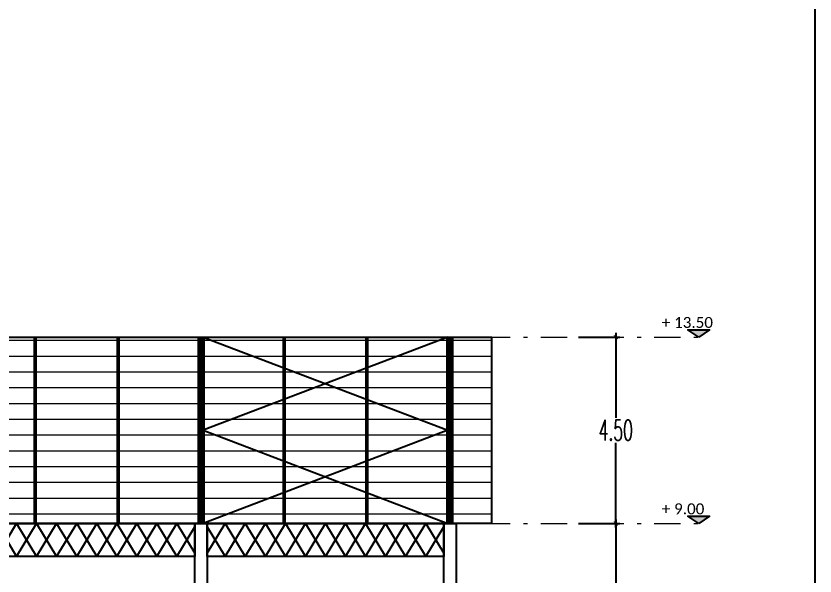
# Model space of a CAD drawing. Header units: millimetres. Extents: x 2175 to 3376, y 1504 to 1740.
# Drawn here: x 3204.92 to 3224.19, y 1621.56 to 1635.08 of the extents above; entities that cross this region are included whole.
import ezdxf

# ---------------------------------------------------------------- set-up
doc = ezdxf.new("R2010")
doc.units = ezdxf.units.MM
doc.linetypes.add('DASHDOT2', pattern=[12.7, 6.35, -3.175, 0, -3.175])
doc.linetypes.add('DASHED', pattern=[19.05, 12.7, -6.35])
for name, color, linetype in [('Atap', 3, 'Continuous'), ('dinding baru', 142, 'Continuous'), ('GR', 7, 'Continuous'), ('HELP', 251, 'Continuous'), ('KOP TEKS', 1, 'Continuous'), ('SUNGAI', 150, 'Continuous'), ('TEXT', 7, 'Continuous'), ('WF 150', 5, 'Continuous')]:
    doc.layers.add(name, color=color, linetype=linetype)
doc.layers.add('Garis Dim', color=131, linetype='DASHED', lineweight=9)
doc.layers.add('HAT', color=8, linetype='Continuous', lineweight=9)
doc.styles.add('-DIM2', font='simplex.shx', dxfattribs={"width": 0.55})
doc.styles.get("Standard").update_dxf_attribs({"font": 'arial.ttf'})
doc.dimstyles.new('DIMENSI MUSHOLLAH', dxfattribs={"dimtxt": 0.5, "dimasz": 0.1, "dimexe": 0.1, "dimexo": 0.1, "dimgap": 0.05, "dimtad": 0, "dimtih": 1, "dimtoh": 1, "dimzin": 0, "dimdsep": 46, "dimtxsty": '-DIM2', "dimblk": 'ARCHTICK', "dimcen": 0.3, "dimdle": 0.1, "dimclrd": 1, "dimclre": 1, "dimclrt": 2, "dimadec": 0, "dimazin": 0, "dimtfac": 1, "dimtix": 1, "dimtofl": 0, "dimtmove": 0, "dimatfit": 3, "dimldrblk": 'ARCHTICK', "dimfxl": 1, "dimtolj": 1, "dimtzin": 0, "dimarcsym": 0})

# ---------------------------------------------------------------- blocks, each defined once
blk = doc.blocks.new('_ArchTick')
at = {"color": 0, "linetype": 'ByBlock', "const_width": 0.15}
blk.add_lwpolyline([(-0.5, -0.5), (0.5, 0.5)], dxfattribs=at)
blk = doc.blocks.new('*D1248')
at = {"layer": 'Defpoints', "color": 0, "transparency": 16777216}
for p in [(3218.382, 1622.831), (3219.382, 1622.831), (3218.382, 1618.331)]:
    blk.add_point(p, dxfattribs=at)
at = {"layer": 'dinding baru', "color": 1, "linetype": 'Continuous', "lineweight": -2, "transparency": 16777216}
for p, q in [((3218.482, 1622.831), (3219.482, 1622.831)), ((3218.482, 1618.331), (3219.482, 1618.331))]:
    blk.add_line(p, q, dxfattribs=at)
at = {"layer": 'dinding baru', "color": 1, "lineweight": -2, "transparency": 16777216}
for p, q in [((3219.382, 1622.931), (3219.382, 1620.881)), ((3219.382, 1618.231), (3219.382, 1620.281))]:
    blk.add_line(p, q, dxfattribs=at)
at = {"layer": 'dinding baru', "color": 1, "lineweight": -2, "transparency": 16777216, "xscale": 0.1, "yscale": 0.1, "zscale": 0.1}
for p, rotation in [((3219.382, 1622.831), 90), ((3219.382, 1618.331), 270)]:
    blk.add_blockref('_ArchTick', p, dxfattribs=dict(at, rotation=rotation))
at = {"layer": 'dinding baru', "color": 2, "lineweight": 0, "transparency": 16777216, "insert": (3219.382, 1620.581), "char_height": 0.5, "attachment_point": 5, "style": '-DIM2'}
blk.add_mtext('\\A1;4.50', dxfattribs=at)
blk = doc.blocks.new('*D1249')
at = {"layer": 'Defpoints', "color": 0, "transparency": 16777216}
for p in [(3218.382, 1627.331), (3218.382, 1622.831), (3219.382, 1622.831)]:
    blk.add_point(p, dxfattribs=at)
at = {"layer": 'dinding baru', "color": 1, "lineweight": -2, "transparency": 16777216}
for p, q in [((3219.382, 1627.431), (3219.382, 1625.381)), ((3219.382, 1622.731), (3219.382, 1624.781))]:
    blk.add_line(p, q, dxfattribs=at)
at = {"layer": 'dinding baru', "color": 1, "linetype": 'Continuous', "lineweight": -2, "transparency": 16777216}
for p, q in [((3218.482, 1627.331), (3219.482, 1627.331)), ((3218.482, 1622.831), (3219.482, 1622.831))]:
    blk.add_line(p, q, dxfattribs=at)
at = {"layer": 'dinding baru', "color": 1, "lineweight": -2, "transparency": 16777216, "xscale": 0.1, "yscale": 0.1, "zscale": 0.1}
for p, rotation in [((3219.382, 1627.331), 90), ((3219.382, 1622.831), 270)]:
    blk.add_blockref('_ArchTick', p, dxfattribs=dict(at, rotation=rotation))
at = {"layer": 'dinding baru', "color": 2, "lineweight": 0, "transparency": 16777216, "insert": (3219.382, 1625.081), "char_height": 0.5, "attachment_point": 5, "style": '-DIM2'}
blk.add_mtext('\\A1;4.50', dxfattribs=at)

msp = doc.modelspace()

# ---------------------------------------------------------------- hatches: boundary and pattern name
at = {"layer": 'HAT', "lineweight": 0, "ltscale": 0.3, "true_color": 0x939598}
h = msp.add_hatch(dxfattribs=at)
h.set_pattern_fill('LINE', color=252, scale=0.12)
h.set_pattern_definition([(0, (-9602.51916, 2275.71535), (0, 0.381), [])])
h.paths.add_polyline_path([(3100.382, 1627.331), (3216.382, 1627.331), (3216.382, 1622.831), (3100.382, 1622.831)])
at = {"layer": 'TEXT'}
h = msp.add_hatch(color=256, dxfattribs=at)
h.dxf.hatch_style = 1
h.paths.add_polyline_path([(3221.382, 1627.331), (3221.12, 1627.506), (3221.644, 1627.506)])
h = msp.add_hatch(color=256, dxfattribs=at)
h.dxf.hatch_style = 1
h.paths.add_polyline_path([(3221.382, 1622.831), (3221.12, 1623.006), (3221.644, 1623.006)])

# ---------------------------------------------------------------- linework, layer by layer
at = {"color": 1, "lineweight": 50}
for p, q in [((3205.382, 1627.331), (3205.382, 1622.831)), ((3207.382, 1627.331), (3207.382, 1622.831)), ((3209.382, 1627.331), (3209.382, 1622.831)), ((3209.382, 1627.331), (3209.382, 1622.831)), ((3211.382, 1627.331), (3211.382, 1622.831)), ((3213.382, 1627.331), (3213.382, 1622.831)), ((3215.382, 1627.331), (3215.382, 1622.831)), ((3215.382, 1627.331), (3215.382, 1622.831))]:
    msp.add_line(p, q, dxfattribs=at)
for points in [[(3203.531, 1622.75), (3203.965, 1622.031), (3204.448, 1622.831), (3204.932, 1622.031), (3205.415, 1622.831), (3205.898, 1622.031), (3206.382, 1622.831), (3206.865, 1622.031), (3207.348, 1622.831), (3207.832, 1622.031), (3208.315, 1622.831), (3208.798, 1622.031), (3209.232, 1622.75)], [(3203.531, 1622.113), (3203.965, 1622.831), (3204.448, 1622.031), (3204.932, 1622.831), (3205.415, 1622.031), (3205.898, 1622.831), (3206.382, 1622.031), (3206.865, 1622.831), (3207.348, 1622.031), (3207.832, 1622.831), (3208.315, 1622.031), (3208.798, 1622.831), (3209.232, 1622.113)], [(3203.531, 1622.75), (3203.965, 1622.031), (3204.448, 1622.831), (3204.932, 1622.031), (3205.415, 1622.831), (3205.898, 1622.031), (3206.382, 1622.831), (3206.865, 1622.031), (3207.348, 1622.831), (3207.832, 1622.031), (3208.315, 1622.831), (3208.798, 1622.031), (3209.232, 1622.75)], [(3203.531, 1622.113), (3203.965, 1622.831), (3204.448, 1622.031), (3204.932, 1622.831), (3205.415, 1622.031), (3205.898, 1622.831), (3206.382, 1622.031), (3206.865, 1622.831), (3207.348, 1622.031), (3207.832, 1622.831), (3208.315, 1622.031), (3208.798, 1622.831), (3209.232, 1622.113)], [(3209.531, 1622.75), (3209.965, 1622.031), (3210.448, 1622.831), (3210.932, 1622.031), (3211.415, 1622.831), (3211.898, 1622.031), (3212.382, 1622.831), (3212.865, 1622.031), (3213.348, 1622.831), (3213.832, 1622.031), (3214.315, 1622.831), (3214.798, 1622.031), (3215.232, 1622.75)], [(3209.531, 1622.113), (3209.965, 1622.831), (3210.448, 1622.031), (3210.932, 1622.831), (3211.415, 1622.031), (3211.898, 1622.831), (3212.382, 1622.031), (3212.865, 1622.831), (3213.348, 1622.031), (3213.832, 1622.831), (3214.315, 1622.031), (3214.798, 1622.831), (3215.232, 1622.113)], [(3209.531, 1622.75), (3209.965, 1622.031), (3210.448, 1622.831), (3210.932, 1622.031), (3211.415, 1622.831), (3211.898, 1622.031), (3212.382, 1622.831), (3212.865, 1622.031), (3213.348, 1622.831), (3213.832, 1622.031), (3214.315, 1622.831), (3214.798, 1622.031), (3215.232, 1622.75)], [(3209.531, 1622.113), (3209.965, 1622.831), (3210.448, 1622.031), (3210.932, 1622.831), (3211.415, 1622.031), (3211.898, 1622.831), (3212.382, 1622.031), (3212.865, 1622.831), (3213.348, 1622.031), (3213.832, 1622.831), (3214.315, 1622.031), (3214.798, 1622.831), (3215.232, 1622.113)]]:
    msp.add_lwpolyline(points)
at = {"layer": 'Atap'}
for points in [[(3209.432, 1627.331), (3215.332, 1625.081), (3209.432, 1622.831)], [(3215.332, 1627.331), (3209.432, 1625.081), (3215.332, 1622.831)]]:
    msp.add_lwpolyline(points, dxfattribs=at)
at = {"layer": 'Garis Dim', "linetype": 'DASHDOT2', "ltscale": 0.1}
for p, q in [((3098.382, 1627.331), (3221.382, 1627.331)), ((3098.382, 1622.831), (3221.382, 1622.831))]:
    msp.add_line(p, q, dxfattribs=at)
at = {"layer": 'GR'}
msp.add_lwpolyline([(3100.382, 1627.331), (3216.382, 1627.331), (3216.382, 1622.831), (3100.382, 1622.831)], close=True, dxfattribs=at)
at = {"layer": 'HELP'}
for points in [[(3203.531, 1622.831), (3209.232, 1622.831), (3209.232, 1622.031), (3203.531, 1622.031)], [(3203.531, 1622.831), (3209.232, 1622.831), (3209.232, 1622.031), (3203.531, 1622.031)], [(3209.531, 1622.831), (3215.232, 1622.831), (3215.232, 1622.031), (3209.531, 1622.031)], [(3209.531, 1622.831), (3215.232, 1622.831), (3215.232, 1622.031), (3209.531, 1622.031)]]:
    msp.add_lwpolyline(points, close=True, dxfattribs=at)
at = {"layer": 'KOP TEKS', "color": 2}
msp.add_lwpolyline([(3093.821, 1681.172), (3093.821, 1588.993), (3224.188, 1588.993), (3224.188, 1681.172)], close=True, dxfattribs=at)
at = {"layer": 'SUNGAI'}
for points in [[(3209.232, 1622.831), (3209.532, 1622.831), (3209.532, 1614.831), (3209.232, 1614.831)], [(3215.232, 1622.831), (3215.532, 1622.831), (3215.532, 1614.831), (3215.232, 1614.831)]]:
    msp.add_lwpolyline(points, close=True, dxfattribs=at)
at = {"layer": 'TEXT'}
for points in [[(3221.382, 1627.331), (3221.12, 1627.506), (3221.644, 1627.506), (3221.382, 1627.331)], [(3221.382, 1622.831), (3221.12, 1623.006), (3221.644, 1623.006), (3221.382, 1622.831)]]:
    msp.add_lwpolyline(points, dxfattribs=at)
at = {"layer": 'WF 150', "color": 0, "lineweight": 50}
for p, q in [((3209.332, 1627.331), (3209.332, 1622.831)), ((3209.332, 1627.331), (3209.332, 1622.831)), ((3209.432, 1627.331), (3209.432, 1622.831)), ((3209.432, 1627.331), (3209.432, 1622.831)), ((3215.332, 1627.331), (3215.332, 1622.831)), ((3215.332, 1627.331), (3215.332, 1622.831)), ((3215.432, 1627.331), (3215.432, 1622.831)), ((3215.432, 1627.331), (3215.432, 1622.831))]:
    msp.add_line(p, q, dxfattribs=at)

# ---------------------------------------------------------------- texts
at = {"color": 7, "lineweight": 5, "char_height": 0.26387, "width": 1.23764, "attachment_point": 1}
for s, insert in [('\\pxsm1,ql;{\\fCalibri Light|b0|i0|c0|p34;+ 13.50}', (3220.491, 1627.816)), ('\\pxsm1,ql;{\\fCalibri Light|b0|i0|c0|p34;+ 9.00}', (3220.491, 1623.316))]:
    msp.add_mtext(s, dxfattribs=dict(at, insert=insert))

# ---------------------------------------------------------------- dimensions: what is measured, and where the dimension line sits
at = {"layer": 'dinding baru', "lineweight": 0}
for p1, picture, middle in [((3218.382, 1627.331), '*D1249', (3219.382, 1625.081)), ((3218.382, 1618.331), '*D1248', (3219.382, 1620.581))]:
    dim = msp.add_linear_dim(base=(3219.382, 1622.831), p1=p1, p2=(3218.382, 1622.831), angle=90, dimstyle='DIMENSI MUSHOLLAH', dxfattribs=at)
    dim.commit()
    dim.dimension.update_dxf_attribs({"geometry": picture, "text_midpoint": middle})

doc.saveas('drawing.dxf')
